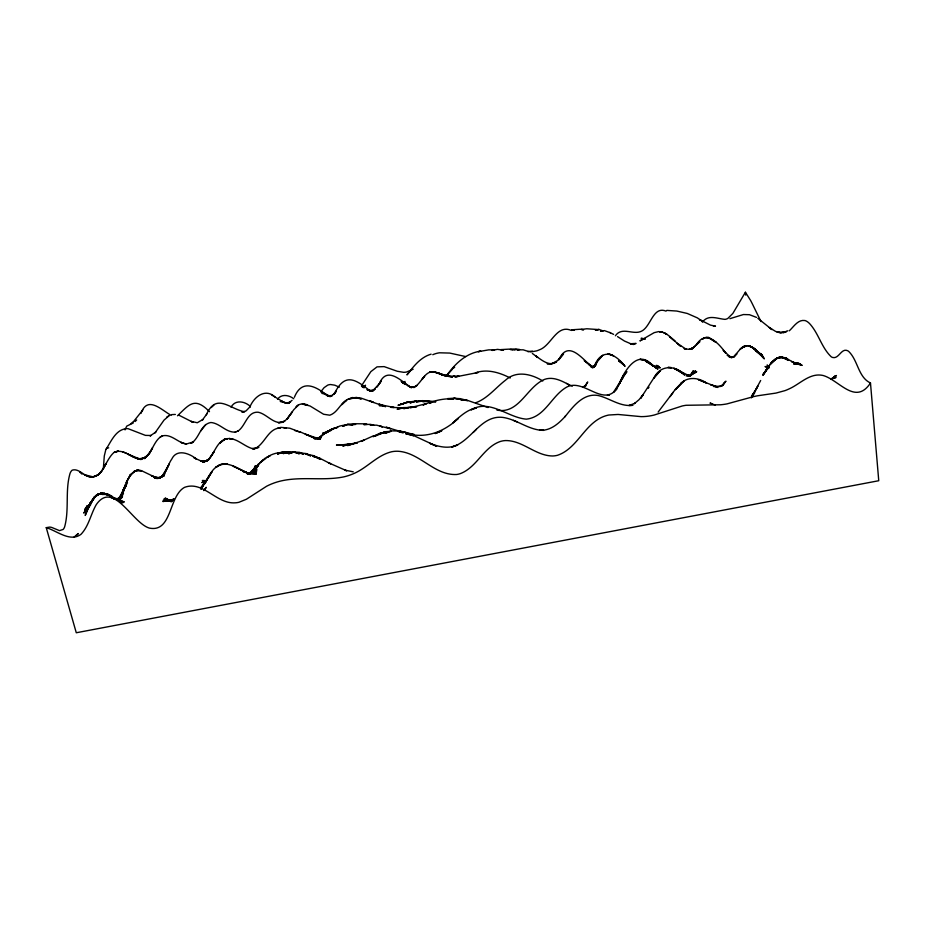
<?xml version="1.0" encoding="UTF-8"?>
<svg xmlns="http://www.w3.org/2000/svg" width="925" height="925" viewBox="0 0 925 925"><rect width="100%" height="100%" fill="white"/><g stroke="black" fill="none" stroke-linecap="round" stroke-linejoin="round"><path stroke-width="1.39" d="M103.311 469.137L104.294 455.967L105.797 449.747A25.495 6.857 78.9 0 1 107.485 447.931L108.699 447.85M122.863 492.516L124.378 488.805M122.239 493.938L124.355 488.839M122.216 493.268L123.083 491.221L122.031 493.615M122.528 493.037L123.638 490.724M751.331 397.877L760.662 380.499M756.06 389.517L757.853 386.118L751.921 396.698L755.517 390.338L751.516 396.282L754.65 392.871L752.175 395.333M120.354 496.875L121.603 494.47M616.686 388.801L624.56 374.105L620.455 381.216L626.884 371.63L623.219 375.839L625.473 373.411M123.962 489.29L127.477 482.7M121.765 494.077L124.412 489.163M103.184 468.882L106.178 463.402L102.224 470.467L98.108 475.103L92.789 476.791L84.325 474.687C102.016 484.48 104.224 460.095 114.318 452.244C124.123 448.22 131.824 458.615 141.213 459.517L133.535 457.204L127.407 453.909L138.97 458.708L143.306 458.442L139.606 458.869L135.536 457.875C143.329 461.725 149.758 454.302 152.521 447.85C149.653 453.1 145.456 460.141 138.368 458.673C152.012 459.737 151.839 441.063 162.141 435.953C171.09 433.42 177.889 442.832 186.33 444.046L193.498 441.849L191.012 443.387C199.546 438.542 200.286 424.274 210.888 422.505C220.115 423.199 226.359 433.143 235.887 432.033L235.158 432.125L238.118 430.958L237.471 431.374C245.645 426.587 246.836 411.475 258.087 412.215C267.267 413.88 275.002 426.622 284.784 421.106L278.39 422.806L283.027 422.251L287.397 418.713L292.161 412.041L286.935 419.152L293.861 409.602L298.44 405.069L296.046 406.977C298.948 403.427 304.047 403.046 307.886 405.231L302.359 404.017L310.048 405.994L323.6 414.25L329.786 415.198C337.475 412.631 339.938 403.89 346.748 400.19L341.857 404.653C344.482 401.265 347.546 398.051 352.922 398.27L348.343 399.184L352.483 397.53L356.946 398.201L352.286 397.993L356.507 397.403L361.351 398.941L356.333 397.9L360.912 398.062L385.54 406.653L379.088 404.156L385.205 405.797L379.158 405.543L384.997 405.659L394.154 407.462L390.951 407.347L403.762 407.867L397.126 409.197L403.601 407.578L408.977 407.578M205.743 480.896L201.164 489.256L205.743 480.896L200.898 487.648L205.755 482.434M585.132 386.5L587.722 381.99L585.109 385.737L582.785 387.17M118.169 499.581L124.806 487.648L120.389 497.095L125.488 484.931L121.337 495.268C124.968 486.816 127.049 476.41 135.142 470.86L141.502 470.686L157.921 478.56L151.457 475.785L159.042 478.19L164.199 475.728L159.042 478.19L154.221 477.219M122.412 492.933L123.696 490.643M141.016 413.359C147.422 395.102 161.459 410.006 171.194 415.371M775.277 359.258L778.434 357.593L781.729 357.142L775.624 358.946L769.993 364.681C773.138 361.166 776.757 356.518 782.122 357.247L788.747 360.415L781.729 357.142L778.075 357.778L781.336 357.119L787.846 359.305C781.775 355.027 774.433 357.998 770.629 363.664L776.711 358.414L770.629 363.664L763.021 375.319L766.825 369.607M106.225 449.007C111.543 440.728 116.342 428.437 127.962 428.633L145.433 435.374L151.029 435.502L150.104 435.941L155.839 432.021L155.03 432.865L164.026 420.112L169.541 415.348M761.009 321.588L752.291 303.747A122.227 31.704 79.2 0 0 750.614 300.486L745.411 292.242L732.866 313.413L727.848 318.42A7.62 7.099 -47.9 0 1 724.946 319.368C717.349 318.72 708.03 314.153 702.422 322.201M123.487 490.528L122.112 492.771L124.401 489.186M764.894 372.266L768.259 366.751M206.298 414.816C216.288 392.316 229.331 408.815 244.605 411.787L241.911 412.157L246.062 410.885L250.236 406.584M401.126 381.389L411.475 387.772C401.219 381.216 386.985 365.259 379.227 383.829L381.435 380.707L377.123 387.089M722.714 385.552L724.818 382.303L721.905 385.991L725.94 381.169L722.992 384.58L719.673 386.673L720.853 386.014L716.043 386.43M690.235 375.619L693.368 370.763L689.634 376.429L695.531 370.74L690.57 375.353L696.745 371.723L688.79 376.047M249.75 407.266C253.693 397.218 265.036 387.702 275.06 397.01M294.37 397.299C302.024 378.348 316.246 386.569 328.109 396.062L321.229 392.096L330.422 396.339L327.369 395.9L332.491 395.426L329.797 396.663L332.179 395.53L336.411 391.102L334.145 394.223C344.32 372.74 354.703 378.394 370.046 390.905L366.913 389.575L372.763 390.87L369.653 391.009L375.157 389.171L372.428 391.171L379.354 383.621M206.888 413.891L202.251 420.216L202.899 419.476L197.279 422.748L191.151 421.384L193.117 422.355L179.173 415.325M200.829 430.865L205.778 424.517M648.24 388.327L649.003 387.205M713.742 386.592L717.326 386.731L710.631 384.673L718.043 387.471L698.352 379.62L706.503 383.031C699.069 377.689 688.015 376.29 681.089 383.181L684.165 380.915L675.308 389.645L681.632 382.927L675.77 388.858L658.138 412.087M124.887 487.567L126.367 485.463L125.869 486.099M673.215 392.292L670.163 396.571M361.467 385.829L370.844 371.653L377.03 366.867L384.129 366.612L397.253 371.249L403.566 372.312A14.939 14.673 -2.6 0 0 406.561 372.023L413.14 369.225M320.859 391.68L324.097 387.656L327.658 385.17A8.568 8.29 11.1 0 1 330.583 384.522L334.815 385.193L339.313 387.17M91.668 501.974L86.707 508.889L93.807 498.656L90.523 502.414L85.886 511.883L91.124 501.651L85.204 515.422L90.523 502.414L95.171 496.69L89.494 504.634L94.153 497.338L97.252 494.991L93.541 498.124L89.078 506.079L94.153 497.338L96.871 495.072L93.263 498.656L88.684 507.79C91.494 501.812 94.558 493.071 102.629 493.349L98.686 493.927L95.182 496.656L99.068 493.823L95.83 495.754C99.842 492.088 105.693 493.21 110.098 495.499C106.167 493.222 101.068 492.273 97.206 495.222L101.334 493.256L102.201 493.245L97.934 494.378L101.334 493.256L109.092 494.921L104.132 493.36L109.092 494.921M203.835 490.632L206.252 487.302L204.02 490.342M250.767 472.953L258.78 463.737L250.166 473.958M250.039 473.889L253.219 469.669L258.537 464.882M452.498 369.075L446.035 376.417C454.279 364.542 465.738 353.096 480.722 351.165L478.294 351.662L488.839 349.847L494.459 349.928L491.996 350.425L497.43 349.361L503.489 350.147L500.726 349.615L509.987 349.083L513.097 349.777L510.392 349.523L513.294 349.014L516.37 349.5L513.757 349.766L516.647 349.083L519.549 349.523L517.121 349.893L523.168 349.812L529.216 351.754M446.093 376.336L448.359 373.376M764.478 372.578L765.75 370.913L762.755 374.764L766.293 370.231M142.889 409.891L133.824 421.222L130.379 424.147M125.118 487.255L122.782 490.088L125.511 487.14M231.053 407.173C235.285 399.322 244.975 401.253 250.432 406.561M654.9 367.144L656.438 365.294M102.224 470.467L99.241 474.062L94.165 476.595C85.759 479.474 79.92 467.68 72.242 470.143A32.282 9.689 79.2 0 0 70.023 473.45C64.97 490.817 69.433 509.513 64.623 526.903A26.929 8.603 79.2 0 1 63.154 529.435L59.501 530.638L52.112 527.597A61.2 20.142 80.6 0 0 49.592 527.1L46.25 527.655L76.278 632.758L878.75 480.722L870.483 382.985C858.388 377.388 858.065 360.981 849.208 351.928A22.489 7.805 79.2 0 0 847.728 350.748C841.207 347.65 838.987 359.397 832.488 357.432A28.825 9.713 80.1 0 1 831.159 356.726C821.562 347.627 818.694 333.659 809.861 323.889A45.984 14.557 79.5 0 0 804.935 320.536C797.951 319.368 793.766 326.733 789.291 330.815M91.702 501.789L83.782 513.121L88.904 505.062L90.303 504.31L85.077 508.912L89.575 504.599L84.614 510.172L88.904 505.062L87.702 506.599L89.783 505.062M731.051 357.038L727.339 355.316L731.051 357.038L728.692 356.541L732.299 357.247L729.998 357.362L733.502 357.015L731.27 357.721L734.658 356.345L733.652 356.9L740.197 349.188L743.122 347.025L740.197 349.188C746.625 341.406 756.118 348.644 760.327 354.691L752.545 347.384L749.632 346.066L752.545 347.384L758.731 352.575L764.247 358.715L754.488 348.713L758.731 352.575L751.493 346.887L748.961 346.008L754.488 348.713L751.146 346.817M119.047 498.54L123.476 493.337L117.764 499.072M172.466 500.194L171.044 501.859L173.958 498.725L170.743 500.471L173.16 499.974M411.602 369.491L406.954 374.891C413.556 366.485 420.355 357.258 431.131 354.159M277.5 399.311C281.397 393.587 289.039 395.033 293.768 398.779M405 381.424L403.288 383.262L405.185 383.32M149.862 452.984L144.52 458.65L146.52 456.534M870.483 382.985C855.324 405.959 839.148 379.863 822.972 375.458C809.722 372.509 799.928 384.28 788.759 389.055A45.637 42.018 -45.2 0 1 784.967 390.639L775.994 393.079L757.806 395.75A89.598 81.62 -36 0 0 753.933 396.536L727.027 403.878A67.594 63.016 -45.3 0 1 720.517 404.78L686.096 405.277A56.494 52.39 -34.5 0 0 682.211 405.983L654.16 415.047A52.667 49.823 -40.8 0 1 641.06 416.632L618.085 414.458L608.812 415.024A28.802 27.16 -31.6 0 0 601.169 417.614C583.502 426.379 576.622 448.741 557.578 455.262A20.558 19.598 -27.1 0 1 552.352 455.979C535.367 455.667 522.683 440.358 505.605 440.566A20.628 19.691 -20 0 0 500.379 441.456C483.451 447.214 476.988 467.264 460.419 473.588A19.217 18.431 -13 0 1 456.557 474.502C434.345 475.566 419.915 452.579 398.12 451.261A25.253 24.131 -4.3 0 0 391.437 451.805C376.556 455.482 366.612 468.617 352.529 474.086A52.274 50.285 7.5 0 1 343.614 476.918C322.374 481.173 300.301 475.913 279.188 481.405A59.859 56.09 5 0 0 266.631 486.226L246.42 499.234L238.939 502.287A19.911 18.708 13.2 0 1 234.973 502.83C216.404 504.102 203.061 480.364 184.503 487.371C168.604 496.089 172.177 532.592 149.492 528.117C132.553 523.515 113.474 479.902 96.293 504.587C90.685 514.231 88.858 526.128 80.949 534.361C69.999 542.455 56.911 530.753 46.25 527.655M206.68 480.41L204.992 482.145L208.911 476.502L204.39 484.018L211.952 471.819L207.373 478.792C210.888 472.062 216.184 463.645 224.879 464.223L220.959 464.466L217.791 465.957L220.959 464.466C230.88 462.234 239.529 470.004 248.189 473.392L250.767 473.427L256.896 469.507L250.374 473.577L247.784 473.716M135.119 421.546L136.669 419.973M615.391 335.775C622.028 326.132 633.417 335.555 641.742 331.069C651.038 326.282 653.085 305.759 666.104 311.147M473.207 432.484L476.375 429.35M286.114 403.115L288.877 403.242L286.114 403.115L290.531 402.017L287.929 403.473L292.092 400.317M655.513 367.294L657.363 365.502L655.42 367.144M733.652 356.9L736.878 353.824L734.785 355.824M695.161 346.008L691.333 349.384L699.878 341.556L696.109 345.175C705.602 329.115 718.32 342.666 725.813 353.188L723.2 350.378L729.767 356.437M213.987 405.023L211.201 407.59M319.31 437.583L327.103 431.455L331.208 430.31M265.752 458.546L260.064 462.673L264.932 458.314L270.054 455.794L266.747 457.563C271.719 453.724 278.228 452.209 284.414 452.603L277.801 453.042L283.929 451.932L288.877 452.915M319.102 437.71L327.542 431.512L322.305 434.426L328.04 431.802L322.883 432.923L327.751 432.345M96.871 495.072L93.841 497.696L99.472 493.8L96.165 495.442L93.263 498.656L96.512 495.222L99.877 493.846M76.255 535.321L78.336 533.54L74.139 537.009M831.274 379.366L835.553 375.758L831.055 379.308M362.958 387.413L365.572 385.262L362.577 387.367M318.397 438.531L321.703 435.918L317.691 438.739M248.721 473.947L263.313 459.783M768.675 368.023L765.472 370.486L767.484 369.156M90.303 504.31L85.586 507.802L90.615 504.946M119.348 497.87L117.244 499.408L122.701 495.846L117.995 499.188M831.008 379.412L836.431 375.504L830.766 379.342L836.038 377.435L832.72 378.302M154.44 477.115L160.129 477.682L164.523 474.652L160.661 477.369L154.567 478.213C165.644 479.936 166.847 465.703 171.726 459.17C176.71 448.486 189.301 453.262 196.297 458.916L194.019 457.817L201.384 461.182L204.911 461.656L200.841 461.02L205.327 461.378L201.939 461.425L205.547 461.263L208.796 459.667L205.766 461.17L202.228 461.575L205.547 461.263L209.119 459.031L206.217 461.043L202.806 461.933M454.58 367.075L452.776 368.254L454.557 367.364M694.236 346.84L690.304 349.361L693.299 347.661L689.287 349.326L692.386 348.471L688.269 349.28L684.061 348.598L686.281 349.326L677.158 343.279L680.846 346.401L669.515 336.515L674.984 341.209C670.544 337.405 666 331.936 659.606 331.717L662.254 332.179L658.704 331.578L654.148 332.665L639.927 340.886L644.609 338.492M655.998 367.375L658.322 365.895L655.779 367.144M166.65 417.198L168.72 415.88M317.98 438.785L321.426 436.727L314.454 439.04M249.183 474.224L257.208 467.31L250.767 473.427L248.27 473.982M205.986 461.101L208.958 459.332L205.766 461.17L202.506 461.748C208.599 461.922 211.513 455.539 214.299 451.284L209.466 458.476L206.68 460.974C214.82 455.054 216.022 440.531 227.353 438.808L224 439.56L219.757 443.214L224.81 439.306L224 439.56C234.915 435.016 243.761 447.087 253.901 448.972L258.884 447.318L252.294 448.556L253.901 448.972C264.92 445.075 267.603 428.159 280.506 427.963M160.083 437.19L162.615 435.71M257.347 465.633L254.317 467.414L258.537 465.68L255.184 465.946L257.682 465.784M133.281 422.979L126.783 426.09L125.199 429.269A33.069 8.209 78.8 0 0 125.048 429.894M583.64 386.997L585.768 385.91L583.363 386.939M117.313 499.396L122.262 496.922L116.457 499.373M476.433 407.96L471.091 409.844C489.961 398.652 507.663 417.649 526.325 419.152C544.675 417.187 551.161 396.767 565.441 387.864C582.461 376.533 602.603 407.752 616.79 388.824L613.518 392.246L622.733 377.816L617.542 386.731L622.363 378.024L619.207 383.944C624.329 370.798 638.123 347.627 653.235 366.15L645.789 360.611L639.973 359.293L646.263 360.808L657.872 369.133L651.119 363.907L646.205 361.652L656.75 367.688L654.831 366.901L660.381 367.699L655.282 367.491M159.748 477.543L162.187 476.329L169.183 464.015L165.517 471.6L161.17 477.046L158.626 478.202M177.496 415.788C189.347 404.352 194.713 396.571 209.489 411.671M412.515 401.936L406.85 402.363L398.004 405.266L403.208 403.994M689.113 375.966L691.588 374.903L686.234 375.92M787.799 330.768L783.382 332.618L786.493 331.532L780.677 332.769L777.012 332.133L785.198 332.295L780.677 332.769L775.589 331.416L769.299 327.496L771.947 329.624M633.209 344.551L636.088 343.429L630.307 343.742L634.018 344.065M475.6 402.826C487.637 398.467 495.603 387.76 505.512 380.198C516.243 370.197 531.597 374.001 542.79 380.984M794.725 364.161L797.281 363.167M206.518 480.803L201.8 482.596L205.304 481.659M729.894 318.674L743.399 314.546L749.435 314.697L756.488 317.379M90.581 504.692L86.719 506.044L89.598 505.882M331.404 430.298L326.733 431.79L331.994 429.142L326.467 432.588L331.566 429.073L337.637 427.385L334.168 428.078L331.312 429.859L339.88 426.009L347.661 424.448L352.541 424.91L347.488 424.471L342.689 426.321L347.488 424.471L352.009 423.916L355.558 424.263M116.596 499.454L121.788 497.847L113.602 499.13M796.171 363.941L798.83 363.132L793.581 363.93L800.472 363.837L795.084 363.375L802.195 365.387L791.522 361.478L796.622 364.172L785.348 357.802L780.214 357.478L786.978 358.495L781.336 357.119L778.434 357.593M156.498 478.456L161.17 477.046L164.847 473.6L160.661 477.369L156.66 478.445M655.675 367.676L659.317 366.601L655.328 367.225M376.891 435.502L373.006 436.646L379.019 433.605L384.025 432.888L378.926 433.756L385.02 431.952L378.961 434.53L384.869 431.744L391.356 431.27L384.95 433.293L391.09 430.877L397.854 430.981L401.866 432.391M476.387 407.879C466.963 409.683 459.806 416.632 452.926 422.829L458.407 418.285C444.59 431.512 425.997 439.04 406.942 433.513L414.342 434.588L399.392 430.853L403.312 432.345L386.164 427.188L390.743 428.807M247.31 474.028L251.473 472.86L248.016 473.623M258.133 465.645L254.895 466.42L257.323 465.934M598.995 329.439L595.469 330.179L598.995 329.439L603.123 330.93L600.545 331.312L604.383 330.607L610.477 332.815M458.916 376.232L456.973 376.614L478.098 372.486L475.404 372.856C487.151 368.636 499.627 372.544 510.23 377.99M378.221 434.981L373.133 435.953L361.016 441.433L364.265 440.022L347.638 445.596L352.587 443.538L357.293 442.983L342.712 445.966L348.147 444.335L353.038 443.988L342.897 444.913L348.575 444.567M172.778 499.939L168.604 500.656L172.501 500.448M400.941 404.017L404.121 403.485L400.988 403.971L403.358 404.26M408.989 407.786L403.693 408.607L410.11 406.908L416.632 406.722L410.18 407.694L426.263 403.705L423.06 404.953C432.703 400.999 443.306 398.155 453.805 398.872L447.642 398.629L453.736 398.201L460.465 399.322L453.805 398.27L460.419 398.663L467.634 400.606L460.743 399.739L467.761 400.456L488.042 407.532M532.418 351.118L527.643 351.546M643.858 338.758L643.083 338.851L645.13 338.828L641.083 338.33L645.095 339.082M315.726 438.878L320.813 438.265L313.772 438.219L320.455 438.808L313.436 437.826L320.258 439.005L313.101 437.456L305.273 434.172L320.05 439.144L313.101 437.456L299.966 431.802M607.413 395.195L609.436 394.963L608.708 395.044M530.488 351.962L536.361 350.945A21.159 20.558 -39.4 0 0 539.217 349.893C551.346 345.8 556.515 323.866 571.419 330.468M280.31 428.078L277.708 428.321L280.865 427.362L286.322 427.893M355.512 424.459L351.835 424.714L356.287 423.743L363.941 423.823L367.132 424.367L363.814 424.587L370.254 424.332L373.804 425.118M349.789 444.486L353.454 444.243M435.64 401.612L429.35 401.936L431.882 401.924M171.749 414.608L175.345 414.435M687.321 375.874L690.57 375.735L687.206 375.087L688.316 375.365L676.557 369.538L684.072 373.989L673.793 368.289L677.366 369.688L684.754 375.099C676.452 365.387 660.277 364.092 653.952 378.14L660.3 370.728L654.715 376.625L640.667 398.317L643.314 394.478L639.036 399.681L634.365 403.612L635.186 403.208L628.954 405.497L632.943 405.289C620.305 407.023 610.014 398.363 598.313 395.542C583.398 392.743 573.165 406.514 564.978 416.736L565.464 416.123C558.735 423.558 550.306 431.119 539.529 430.241L543.565 430.356C528.822 430.322 517.098 419.36 502.772 417.406C480.422 414.863 471.345 442.011 451.712 447.029L457.829 444.798C448.787 449.249 438.496 446.798 429.616 443.237L436.612 446.232L413.382 435.455L405.578 433.617L413.533 435.733L405.451 432.287L397.75 431.281L403.161 432.958M452.406 377.227L447.527 376.221L458.638 376.07M713.406 326.132L715.487 326.097L710.527 325.149L699.52 319.576L702.572 321.426L697.334 317.865L687.275 313.459L676.822 311.054L666.798 310.395M172.79 500.275L162.835 501.466L172.293 500.575M372.59 425.118L370.15 425.118L376.741 425.188L382.279 426.737M116.434 499.153L120.678 499.188L111.786 497.939M206.229 480.653L202.344 480.538L206.136 480.85M322.027 393.507L324.166 393.611M413.787 402.144L409.914 401.855L416.077 401.08L410.041 402.942L416.007 400.93L422.644 401.138L416.134 401.913L422.528 400.641L429.258 401.462L422.679 401.589L429.165 400.93L435.675 401.901M247.518 473.334L250.374 473.577L256.757 470.663L249.97 473.646L247.264 473.369M598.382 329.566L586.866 328.768L581.397 329.416L583.559 329.832L580.727 329.208L571.962 329.774L574.24 330.179L571.662 329.705M171.877 500.61L163.182 500.309L171.206 500.853L164.083 498.772L170.246 501.026M353.246 471.819L344.759 470.108L346.678 470.779L328.387 462.72L330.352 463.598M496.933 410.099C519.272 414.458 526.845 386.558 544.732 379.319C553.37 376.313 562.192 381.042 569.592 385.135L566.574 383.389M286.137 427.974L283.674 427.616L289.756 428.194L300.625 432.287L294.624 430.46M288.797 452.892L283.57 451.863L277.662 454.025L283.57 451.863L289.537 452.071L283.27 453.585L288.797 451.724L294.266 451.967L299.214 453.724M465.61 356.553L449.77 353.072L439.548 352.795A24.559 24.004 -14.6 0 0 432.784 354.703M280.252 401.485L282.229 402.017M453.62 376.244L456.222 376.949M453.504 376.197L456.152 376.926M286.623 403.138L281.385 401.068L284.854 402.884L271.765 395.056M769.022 367.676L765.033 366.52L768.918 367.734M382.21 426.783L379.874 426.101L390.327 428.633M181.913 442.705L180.838 442.381L186.33 444.046M299.087 453.747L293.641 452.071L288.588 453.77L294.266 451.967L293.641 452.071L299.411 452.302L303.296 453.863M303.643 454.314L298.902 452.834L306.187 453.562L310.731 455.724M243.24 471.519L249.97 473.646L256.618 471.808L249.091 473.565L243.09 471.507M452.36 377.076L447.295 375.446L441.549 375.053L447.284 375.862L441.294 374.012L444.96 375.816L435.282 371.966L432.507 371.977L435.27 372.139C424.748 369.353 421.939 383.228 414.192 387.205L417.002 385.436L414.18 386.939L411.267 387.251L408.122 386.014M109.682 495.603L105.693 494.308L102.062 494.389L108.04 494.436L112.237 496.586L105.693 494.308L108.04 494.436L113.324 497.245M117.857 499.685L124.285 501.998L116.168 498.991L123.013 502.738M711.926 403.774L710.018 403.046L715.256 405.069M758.627 353.026L761.171 354.021L757.448 352.194M310.511 455.909L305.678 453.978L313.182 455.562L320.57 459.424L312.904 455.574L320.096 458.522L312.754 456.256L319.761 458.245L330.699 463.83M568.956 384.765L572.332 386.153M122.47 451.724L126.679 453.47M631.081 343.892L624.468 341.047L617.53 336.619M513.444 420.355L517.063 421.904M609.748 332.457L613.599 334.364M170.2 500.645L165.17 498.066L169.714 500.587M664.138 332.827L666.937 334.445L663.653 332.549M361.583 386.349L364.126 387.841M115.278 498.471L122.273 502.784L114.33 497.881M758.488 352.853L762.663 355.478L755.494 350.506M621.554 362.739L618.571 360.819L624.155 365.236L620.12 361.27L625.069 366.335C615.125 353.257 601.574 347.257 594 366.878L597.053 362.253L592.832 367.745L596.07 364.6L592.185 367.711L595.561 365.56L591.48 367.329L595.018 366.323L590.763 366.693L593.885 367.294L589.271 365.086L593.596 367.468L584.242 360.623L591.884 366.924M532.337 353.466L537.795 357.478L535.575 355.813C541.622 359.917 549.219 366.994 556.665 361.825L551.254 363.779L547.195 363.756L552.167 363.652L557.451 360.588L563.556 353.824L558.827 359.848C568.031 339.197 582.23 358.773 591.977 366.982M405.231 384.488L401.647 381.863L403.67 383.459M757.853 318.339L771.751 329.427M755.436 350.563L761.853 355.558L756.465 350.448L763.437 357.582L754.129 348.505M769.08 366.682L767.033 365.063L768.872 366.554M79.631 471.993L82.082 474.167M757.957 351.72L764.247 358.715M745.411 292.242L745.735 295.11M129.963 475.369L126.251 482.572L131.038 474.294L129.963 475.369L135.142 470.86L129.963 475.369M598.117 360.357L597.562 361.132L602.718 355.35L598.117 360.357M424.54 376.371L422.02 379.447L424.54 376.371M215.641 467.437L218.728 465.68L215.641 467.437M432.634 401.808L429.628 403.392L432.623 401.832M704.7 337.845L702.272 339.128L704.7 337.845M405.104 382.557L403.231 383.343L405.104 382.557M746.186 345.962L742.44 347.557L746.822 345.719L746.186 345.962M441.641 430.853L435.282 433.501L441.641 430.853M136.912 470.409L133.975 471.519L137.513 470.201L141.502 470.686L137.513 470.201L134.518 471.056L138.183 470.247L136.912 470.409M101.334 493.256L100.467 493.568L106.063 493.881L101.334 493.256M406.873 402.248L403.855 403.346L410.029 401.901L406.873 402.248M117.325 451.342L114.318 452.244L118.539 451.099L117.325 451.342M744.914 346.251L743.631 346.563L746.868 345.95L744.914 346.251M432.426 371.931L429.732 372.162L432.426 371.931M343.637 444.671L336.457 445.064L348.91 444.393L343.637 444.671M708.342 337.509L705.752 337.44L708.908 337.544L716.17 342.458L708.342 337.509M227.423 464.269L223.908 464.188L227.423 464.269M256.283 473.935L249.091 473.565L233.135 466.154L248.189 473.392L256.283 473.935M414.319 387.425L411.267 387.251L414.319 387.425M671.342 367.63L668.128 367.41L671.342 367.63M608.268 353.651L613.506 355.79L608.268 353.651M438.23 372.833L435.421 372.463L441.225 374.151L438.23 372.833M232.637 439.028L229.261 438.554L232.637 439.028M441.237 373.873L438.381 373.353L441.213 373.931M373.422 402.433L369.792 400.791L373.422 402.433"/></g></svg>
